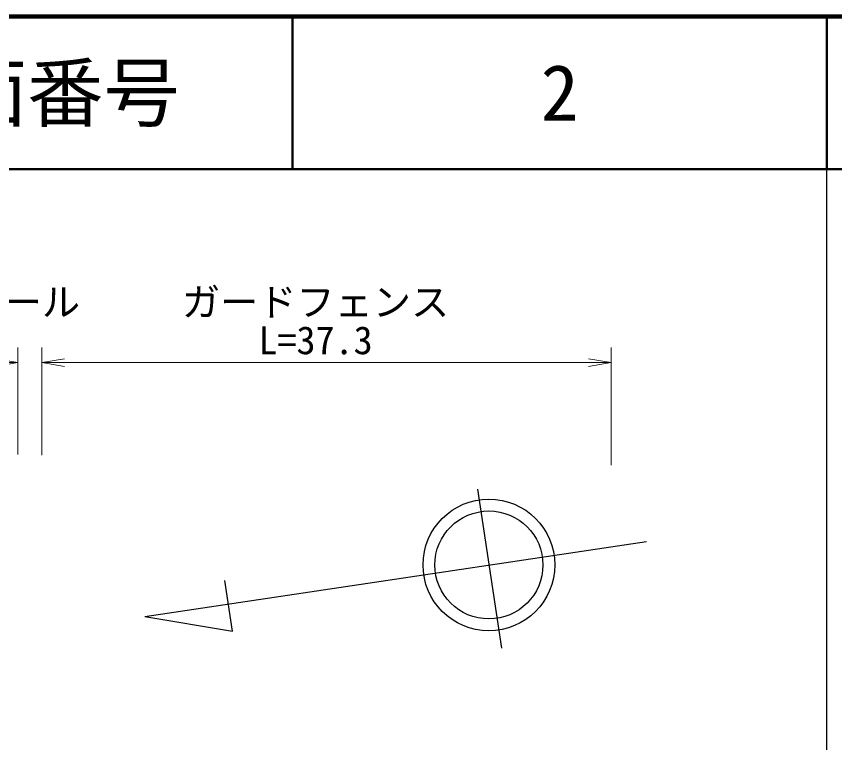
# Model space of a CAD drawing. Units: millimetres, scale not verified. Extents: x 40000 to 680000, y 20000 to 380000.
# Drawn here: x 525916 to 579500, y 332430 to 380000 of the extents above; entities that cross this region are included whole.
import ezdxf
from ezdxf.enums import TextEntityAlignment as Align

# ---------------------------------------------------------------- set-up
doc = ezdxf.new("R2010")
doc.units = ezdxf.units.MM
doc.header["$LTSCALE"] = 1000
for name, color, linetype, lineweight in [('M-BGD', 7, 'Continuous', 25), ('M-STR-HTXT', 7, 'Continuous', 13), ('M-TTL', 2, 'Continuous', 140), ('M-TTL-BAND', 7, 'Continuous', 25), ('M-TTL-LINE', 7, 'Continuous', 50), ('M-TTL-TXT', 7, 'Continuous', 13)]:
    doc.layers.add(name, color=color, linetype=linetype, lineweight=lineweight)
doc.styles.add('ＭＳ ゴシック', font='')
doc.styles.get('ＭＳ ゴシック').set_extended_font_data('MS Gothic')

# ---------------------------------------------------------------- blocks, each defined once
blk = doc.blocks.new('open_arrow')
at = {"color": 0, "linetype": 'Continuous', "lineweight": -2}
blk.add_lwpolyline([(7.5, 1.25), (0, 0), (7.5, -1.25)], dxfattribs=at)

msp = doc.modelspace()

# ---------------------------------------------------------------- linework, layer by layer
at = {"layer": 'M-BGD'}
for p, q in [((556117, 349041), (557676, 338617)), ((534335, 340700), (567170, 345612)), ((540065, 339734), (539570, 343046)), ((534335, 340700), (540065, 339734))]:
    msp.add_line(p, q, dxfattribs=at)
for radius in [4314, 3538]:
    msp.add_circle((556860, 344070), radius, dxfattribs=at)
at = {"layer": 'M-STR-HTXT'}
for p, q in [((526020, 351297), (526020, 358321)), ((527576, 351269), (527576, 358321)), ((564876, 350599), (564876, 358321)), ((519185, 357321), (526020, 357321)), ((564876, 357321), (527576, 357321))]:
    msp.add_line(p, q, dxfattribs=at)
at = {"layer": 'M-TTL'}
msp.add_line((680000, 380000), (40000, 380000), dxfattribs=at)
at = {"layer": 'M-TTL-BAND'}
msp.add_line((579000, 20000), (579000, 370000), dxfattribs=at)
at = {"layer": 'M-TTL-LINE'}
for p, q in [((543997, 380000), (543997, 370000)), ((579000, 380000), (579000, 370000)), ((40000, 370000), (680000, 370000))]:
    msp.add_line(p, q, dxfattribs=at)

# ---------------------------------------------------------------- block references
at = {"layer": 'M-STR-HTXT', "xscale": 200, "yscale": 200, "rotation": 180}
for p in [(526020, 357321), (564876, 357321)]:
    msp.add_blockref('open_arrow', p, dxfattribs=at)
at = {"layer": 'M-STR-HTXT', "xscale": 200, "yscale": 200}
msp.add_blockref('open_arrow', (527576, 357321), dxfattribs=at)

# ---------------------------------------------------------------- texts
at = {"layer": 'M-STR-HTXT', "style": 'ＭＳ ゴシック'}
for s, p in [('ガードレール', (522585, 359821)), ('ガードフェンス', (545507, 359821)), ('L=37.3', (545507, 357321))]:
    msp.add_text(s, height=1833, dxfattribs=at).set_placement(p, align=Align.BOTTOM_CENTER)
at = {"layer": 'M-TTL-TXT', "style": 'ＭＳ ゴシック'}
for s, p in [('図面番号', (526622, 375000)), ('2', (561497, 375000))]:
    msp.add_text(s, height=3666, dxfattribs=at).set_placement(p, align=Align.MIDDLE_CENTER)

doc.saveas('drawing.dxf')
